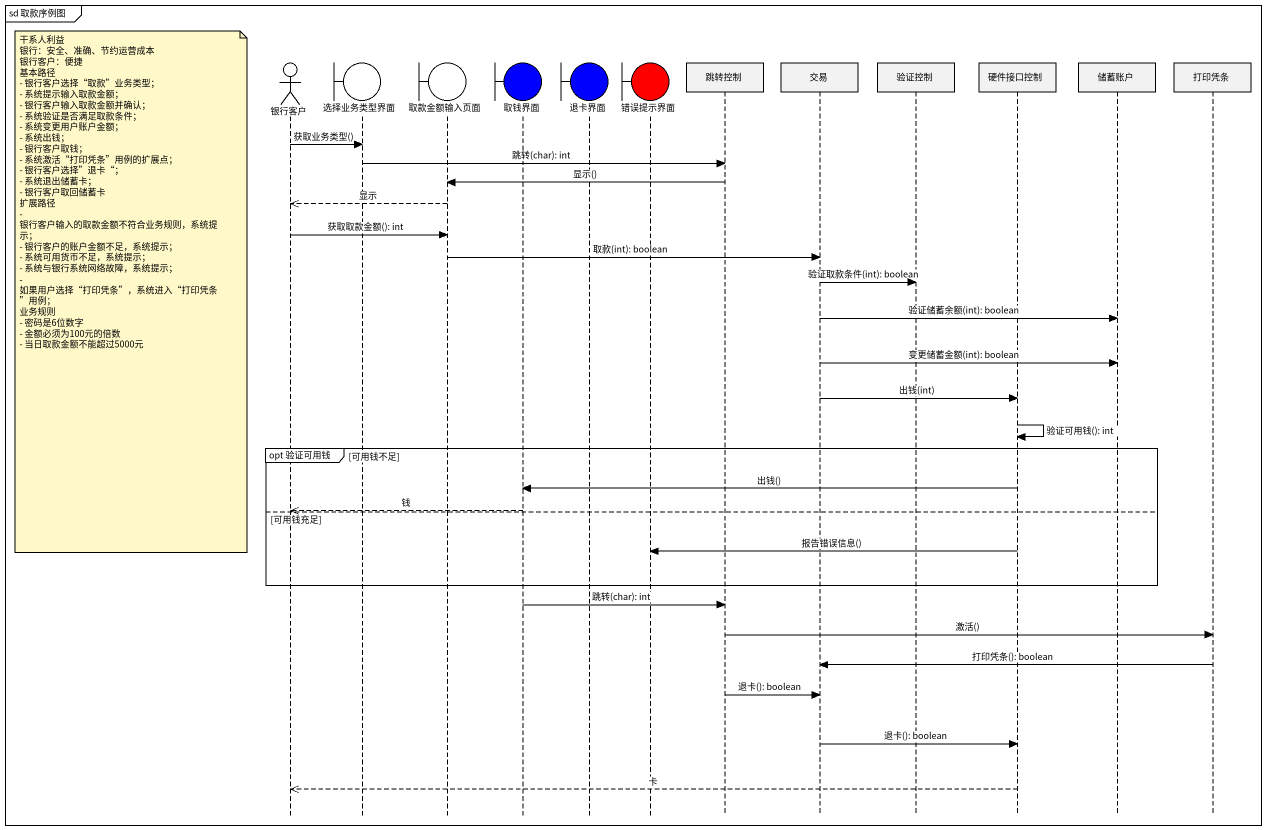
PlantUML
@startuml
mainframe sd 取款序例图
hide footbox
actor 银行客户
boundary 选择业务类型界面
boundary 取款金额输入页面
boundary 取钱界面 #0000FF
boundary 退卡界面 #0000FF
boundary 错误提示界面 #FF0000
participant 跳转控制
participant 交易
participant 验证控制
participant 硬件接口控制
participant 储蓄账户
participant 打印凭条

银行客户 -> 选择业务类型界面 : 获取业务类型()
选择业务类型界面 -> 跳转控制 : 跳转(char): int
跳转控制 -> 取款金额输入页面 : 显示()
取款金额输入页面 -->> 银行客户 : 显示
银行客户 -> 取款金额输入页面 : 获取取款金额(): int
取款金额输入页面 -> 交易 : 取款(int): boolean
交易 -> 验证控制 : 验证取款条件(int): boolean
note left of 银行客户
  干系人利益
  银行：安全、准确、节约运营成本
  银行客户：便捷
  基本路径
  - 银行客户选择“取款”业务类型；
  - 系统提示输入取款金额；
  - 银行客户输入取款金额并确认；
  - 系统验证是否满足取款条件；
  - 系统变更用户账户金额；
  - 系统出钱；
  - 银行客户取钱；
  - 系统激活“打印凭条”用例的扩展点；
  - 银行客户选择”退卡“；
  - 系统退出储蓄卡；
  - 银行客户取回储蓄卡
  扩展路径
  - 银行客户输入的取款金额不符合业务规则，系统提示；
  - 银行客户的账户金额不足，系统提示；
  - 系统可用货币不足，系统提示；
  - 系统与银行系统网络故障，系统提示；
  - 如果用户选择“打印凭条”，系统进入“打印凭条”用例；
  业务规则
  - 密码是6位数字
  - 金额必须为100元的倍数
  - 当日取款金额不能超过5000元
end note
交易 -> 储蓄账户 : 验证储蓄余额(int): boolean
交易 -> 储蓄账户 : 变更储蓄金额(int): boolean
交易 -> 硬件接口控制 : 出钱(int)
硬件接口控制 -> 硬件接口控制 : 验证可用钱(): int
group opt 验证可用钱 [可用钱不足]
  硬件接口控制 -> 取钱界面 : 出钱()
  取钱界面 -->> 银行客户 : 钱
else 可用钱充足
  硬件接口控制 -> 错误提示界面 : 报告错误信息()
end
取钱界面 -> 跳转控制 : 跳转(char): int
跳转控制 -> 打印凭条 : 激活()
打印凭条 -> 交易 : 打印凭条(): boolean
跳转控制 -> 交易 : 退卡(): boolean
交易 -> 硬件接口控制 : 退卡(): boolean
硬件接口控制 -->> 银行客户 : 卡
@enduml
